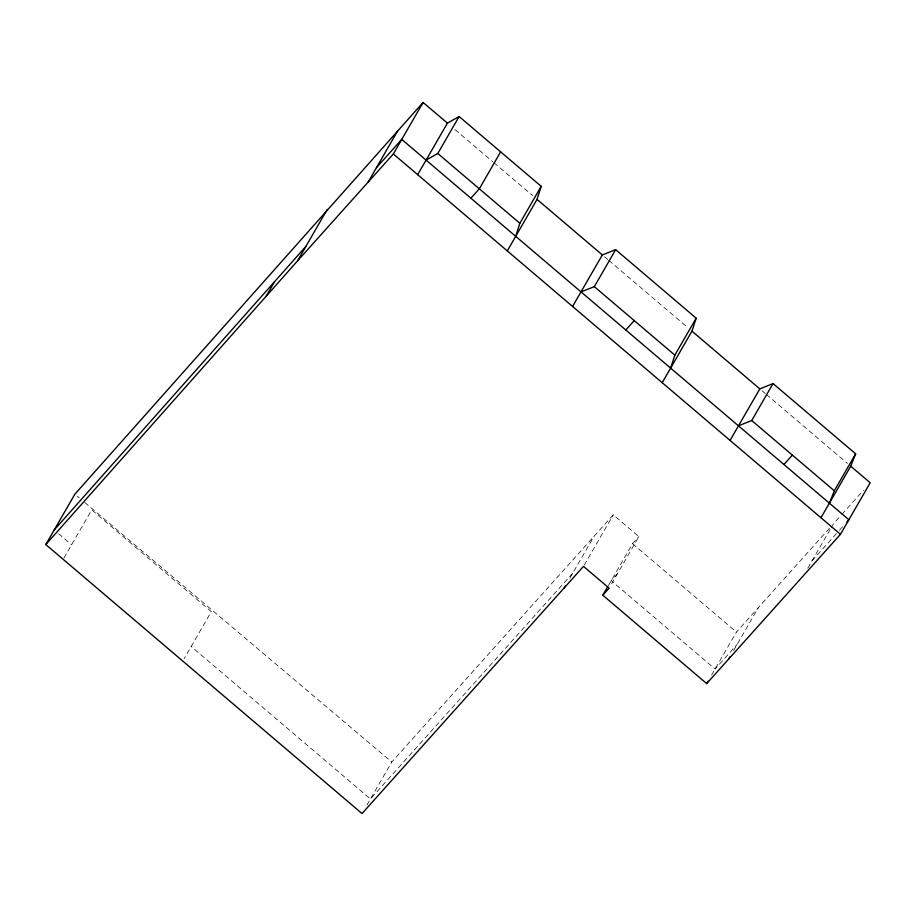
<?xml version="1.0" encoding="UTF-8"?>
<svg xmlns="http://www.w3.org/2000/svg" width="916" height="916" viewBox="0 0 916 916"><rect width="100%" height="100%" fill="white"/><g stroke="black" fill="none" stroke-linecap="round" stroke-linejoin="round"><path stroke-width="0.69" stroke-dasharray="4.58 3.44" d="M63.868 558.119L91.726 509.88L211.321 611.625L184.173 658.65M366.927 805.05L391.773 762.02L613.251 514.838L638.853 536.627L610.503 585.725M569.844 578.145L593.992 536.329M584.202 565.149L613.251 514.838M608.396 585.496L632.532 543.669L638.853 536.627M711.595 675.092L736.441 632.063L831.442 526.036M733.59 650.555L758.437 607.514M807.798 568.16L830.491 528.853M831.201 527.616L833.342 523.918L840.899 515.479M572.649 573.29L370.442 798.981L191.192 646.501M617.521 573.576L611.201 580.63L715.11 669.024L737.094 644.475M841.85 514.426L863.582 490.163M812 560.878L838.461 531.337M839.411 530.284L843.189 526.07M77.081 496.003L79.268 497.857M84.73 502.472L391.773 762.02M454.977 129.568L492.774 161.72M493.85 162.636L532.723 195.703M604.491 256.755L607.732 259.514M608.819 260.43L687.641 327.481M761.986 390.72L765.226 393.491M766.314 394.407L847.472 463.45M632.532 543.669L736.441 632.063M58.555 533.673L71.585 544.757"/><path stroke-width="1.37" d="M515.697 236.339L519.841 223.286L541.184 186.326L459.122 116.527L447.42 123.145L417.662 174.67M507.292 250.915L537.039 199.379L541.184 186.326M670.627 368.118L674.852 355.145L696.183 318.184L615.655 249.679L602.339 254.923L572.58 306.459M662.211 382.693L691.958 331.157L696.183 318.184M829.381 503.17L834.316 490.793L855.647 453.832L773.047 383.575L759.822 388.888L730.063 440.413M820.965 517.746L850.724 466.21L855.647 453.832M850.724 466.21L870.2 482.778L840.453 534.314L706.694 683.599L602.785 595.205L609.106 588.152L583.492 566.374L362.026 813.557L45.8 544.562L74.894 494.159L423.089 102.443L447.42 123.145M266.075 296.349L274.491 281.784M45.8 544.562L297.494 260.946L327.252 209.409M368.06 182.192L397.819 130.656M297.494 260.946L393.342 153.98L423.089 102.443M426.077 160.094L437.791 153.487L459.122 116.527M500.651 151.85L479.32 188.811L470.893 198.211M580.996 291.883L594.324 286.639L615.655 249.679M564.233 587.866L565.641 585.438M602.785 595.205L607.697 586.709M738.479 425.837L751.715 420.524L773.047 383.575M706.694 683.599L708.091 681.16M728.678 659.051L730.086 656.623M54.216 529.986L305.91 246.37M376.476 167.617L401.758 139.404L848.857 519.738L846.968 521.845M625.811 330L634.238 320.6M783.936 464.504L792.351 455.103M537.039 199.379L602.339 254.923M691.958 331.157L759.822 388.888M437.791 153.487L519.841 223.286M594.324 286.639L674.852 355.145M751.715 420.524L834.316 490.793M393.342 153.98L840.453 534.314"/></g></svg>
